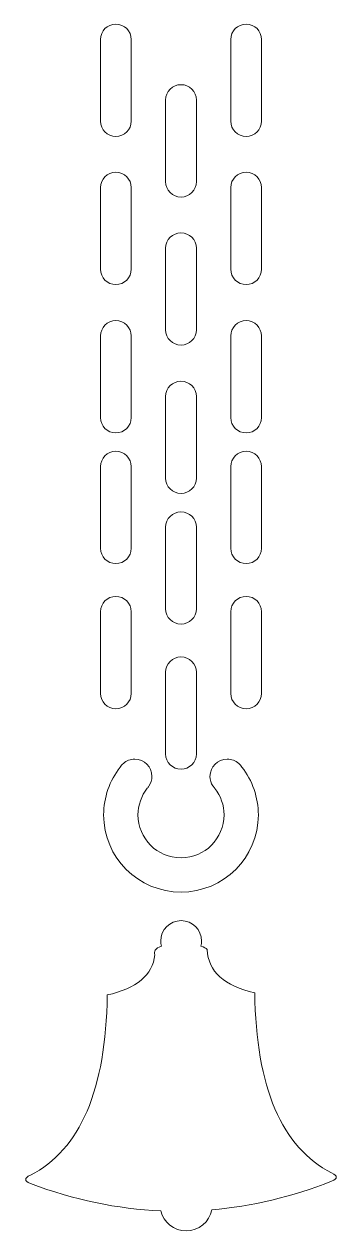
# Model space of a CAD drawing. Header units: millimetres. Extents: x -24 to 24, y -94 to 94.
import ezdxf

# ---------------------------------------------------------------- set-up
doc = ezdxf.new("R2010")
doc.units = ezdxf.units.MM
doc.header["$MEASUREMENT"] = 0
doc.layers.add('Layer 1', color=7, linetype='Continuous')

msp = doc.modelspace()

# ---------------------------------------------------------------- linework, layer by layer
at = {"layer": 'Layer 1', "color": 250, "lineweight": 20}
for points, knots in [([(-10.1581, 93.5021), (-8.8468, 93.5021), (-7.7776, 92.4332), (-7.7776, 91.1218), (-7.7776, 86.9056), (-7.7776, 82.6894), (-7.7776, 78.4732), (-7.7776, 77.1619), (-8.8466, 76.0929), (-10.1579, 76.0929), (-11.4693, 76.0929), (-12.5384, 77.1618), (-12.5384, 78.4732), (-12.5384, 82.6894), (-12.5384, 86.9056), (-12.5384, 91.1218), (-12.5384, 92.433), (-11.4693, 93.5021), (-10.1581, 93.5021)], [0, 0, 0, 0, 0.16666667, 0.16666667, 0.16666667, 0.33333333, 0.33333333, 0.33333333, 0.5, 0.5, 0.5, 0.66666667, 0.66666667, 0.66666667, 0.83333333, 0.83333333, 0.83333333, 1, 1, 1, 1]), ([(10.0153, 93.5021), (11.3266, 93.5021), (12.3957, 92.4331), (12.3957, 91.1218), (12.3957, 86.9056), (12.3957, 82.6894), (12.3957, 78.4732), (12.3957, 77.1619), (11.3267, 76.0929), (10.0154, 76.0929), (8.704, 76.0929), (7.6349, 77.1618), (7.6349, 78.4732), (7.6349, 82.6894), (7.6349, 86.9056), (7.6349, 91.1218), (7.6349, 92.4331), (8.704, 93.5021), (10.0153, 93.5021)], [0, 0, 0, 0, 0.16666667, 0.16666667, 0.16666667, 0.33333333, 0.33333333, 0.33333333, 0.5, 0.5, 0.5, 0.66666667, 0.66666667, 0.66666667, 0.83333333, 0.83333333, 0.83333333, 1, 1, 1, 1]), ([(-0.0714, 84.1194), (1.2398, 84.1194), (2.3091, 83.0505), (2.3091, 81.7392), (2.3091, 77.5229), (2.3091, 73.3067), (2.3091, 69.0904), (2.3091, 67.7791), (1.24, 66.7102), (-0.0712, 66.7102), (-1.3825, 66.7102), (-2.4516, 67.779), (-2.4516, 69.0904), (-2.4516, 73.3067), (-2.4516, 77.5229), (-2.4516, 81.7392), (-2.4516, 83.0504), (-1.3826, 84.1194), (-0.0714, 84.1194)], [0, 0, 0, 0, 0.16666667, 0.16666667, 0.16666667, 0.33333333, 0.33333333, 0.33333333, 0.5, 0.5, 0.5, 0.66666667, 0.66666667, 0.66666667, 0.83333333, 0.83333333, 0.83333333, 1, 1, 1, 1]), ([(-10.1581, 70.548), (-8.8469, 70.548), (-7.7776, 69.4791), (-7.7776, 68.1678), (-7.7776, 63.9515), (-7.7776, 59.7353), (-7.7776, 55.519), (-7.7776, 54.2078), (-8.8467, 53.1388), (-10.1579, 53.1388), (-11.4691, 53.1388), (-12.5384, 54.2077), (-12.5384, 55.519), (-12.5384, 59.7353), (-12.5384, 63.9515), (-12.5384, 68.1678), (-12.5384, 69.479), (-11.4693, 70.548), (-10.1581, 70.548)], [0, 0, 0, 0, 0.16666667, 0.16666667, 0.16666667, 0.33333333, 0.33333333, 0.33333333, 0.5, 0.5, 0.5, 0.66666667, 0.66666667, 0.66666667, 0.83333333, 0.83333333, 0.83333333, 1, 1, 1, 1]), ([(10.0153, 70.548), (11.3265, 70.548), (12.3957, 69.4791), (12.3957, 68.1678), (12.3957, 63.9515), (12.3957, 59.7353), (12.3957, 55.519), (12.3957, 54.2077), (11.3266, 53.1388), (10.0154, 53.1388), (8.7042, 53.1388), (7.6349, 54.2077), (7.6349, 55.519), (7.6349, 59.7353), (7.6349, 63.9515), (7.6349, 68.1678), (7.6349, 69.4791), (8.7041, 70.548), (10.0153, 70.548)], [0, 0, 0, 0, 0.16666667, 0.16666667, 0.16666667, 0.33333333, 0.33333333, 0.33333333, 0.5, 0.5, 0.5, 0.66666667, 0.66666667, 0.66666667, 0.83333333, 0.83333333, 0.83333333, 1, 1, 1, 1]), ([(-0.0714, 61.1652), (1.2399, 61.1652), (2.3091, 60.0964), (2.3091, 58.785), (2.3091, 54.5688), (2.3091, 50.3525), (2.3091, 46.1363), (2.3091, 44.825), (1.24, 43.7561), (-0.0712, 43.7561), (-1.3825, 43.7561), (-2.4516, 44.8249), (-2.4516, 46.1363), (-2.4516, 50.3525), (-2.4516, 54.5688), (-2.4516, 58.785), (-2.4516, 60.0962), (-1.3826, 61.1652), (-0.0714, 61.1652)], [0, 0, 0, 0, 0.16666667, 0.16666667, 0.16666667, 0.33333333, 0.33333333, 0.33333333, 0.5, 0.5, 0.5, 0.66666667, 0.66666667, 0.66666667, 0.83333333, 0.83333333, 0.83333333, 1, 1, 1, 1]), ([(-10.1581, 47.5551), (-8.8467, 47.5551), (-7.7776, 46.4861), (-7.7776, 45.1747), (-7.7776, 40.9585), (-7.7776, 36.7423), (-7.7776, 32.5261), (-7.7776, 31.2149), (-8.8466, 30.1457), (-10.1579, 30.1457), (-11.4692, 30.1457), (-12.5384, 31.2147), (-12.5384, 32.5261), (-12.5384, 36.7423), (-12.5384, 40.9585), (-12.5384, 45.1747), (-12.5384, 46.486), (-11.4694, 47.5551), (-10.1581, 47.5551)], [0, 0, 0, 0, 0.16666667, 0.16666667, 0.16666667, 0.33333333, 0.33333333, 0.33333333, 0.5, 0.5, 0.5, 0.66666667, 0.66666667, 0.66666667, 0.83333333, 0.83333333, 0.83333333, 1, 1, 1, 1]), ([(10.0153, 47.5551), (11.3267, 47.5551), (12.3957, 46.4861), (12.3957, 45.1747), (12.3957, 40.9585), (12.3957, 36.7423), (12.3957, 32.5261), (12.3957, 31.2148), (11.3267, 30.1457), (10.0154, 30.1457), (8.7041, 30.1457), (7.6349, 31.2147), (7.6349, 32.5261), (7.6349, 36.7423), (7.6349, 40.9585), (7.6349, 45.1747), (7.6349, 46.486), (8.704, 47.5551), (10.0153, 47.5551)], [0, 0, 0, 0, 0.16666667, 0.16666667, 0.16666667, 0.33333333, 0.33333333, 0.33333333, 0.5, 0.5, 0.5, 0.66666667, 0.66666667, 0.66666667, 0.83333333, 0.83333333, 0.83333333, 1, 1, 1, 1]), ([(-0.0714, 38.1724), (1.2398, 38.1724), (2.3091, 37.1035), (2.3091, 35.7922), (2.3091, 31.5759), (2.3091, 27.3597), (2.3091, 23.1434), (2.3091, 21.8321), (1.24, 20.7632), (-0.0712, 20.7632), (-1.3825, 20.7632), (-2.4516, 21.832), (-2.4516, 23.1434), (-2.4516, 27.3597), (-2.4516, 31.5759), (-2.4516, 35.7922), (-2.4516, 37.1034), (-1.3826, 38.1724), (-0.0714, 38.1724)], [0, 0, 0, 0, 0.16666667, 0.16666667, 0.16666667, 0.33333333, 0.33333333, 0.33333333, 0.5, 0.5, 0.5, 0.66666667, 0.66666667, 0.66666667, 0.83333333, 0.83333333, 0.83333333, 1, 1, 1, 1]), ([(-10.158, 27.3036), (-8.8468, 27.3036), (-7.7776, 26.2348), (-7.7776, 24.9235), (-7.7776, 20.7073), (-7.7776, 16.491), (-7.7776, 12.2748), (-7.7776, 10.9635), (-8.8466, 9.8945), (-10.1579, 9.8945), (-11.4693, 9.8945), (-12.5383, 10.9634), (-12.5383, 12.2748), (-12.5383, 16.491), (-12.5383, 20.7073), (-12.5383, 24.9235), (-12.5383, 26.2348), (-11.4692, 27.3036), (-10.158, 27.3036)], [0, 0, 0, 0, 0.16666667, 0.16666667, 0.16666667, 0.33333333, 0.33333333, 0.33333333, 0.5, 0.5, 0.5, 0.66666667, 0.66666667, 0.66666667, 0.83333333, 0.83333333, 0.83333333, 1, 1, 1, 1]), ([(10.0152, 27.3036), (11.3265, 27.3036), (12.3957, 26.2348), (12.3957, 24.9235), (12.3957, 20.7073), (12.3957, 16.491), (12.3957, 12.2748), (12.3957, 10.9635), (11.3267, 9.8945), (10.0154, 9.8945), (8.704, 9.8945), (7.6349, 10.9634), (7.6349, 12.2748), (7.6349, 16.491), (7.6349, 20.7073), (7.6349, 24.9235), (7.6349, 26.2347), (8.704, 27.3036), (10.0152, 27.3036)], [0, 0, 0, 0, 0.16666667, 0.16666667, 0.16666667, 0.33333333, 0.33333333, 0.33333333, 0.5, 0.5, 0.5, 0.66666667, 0.66666667, 0.66666667, 0.83333333, 0.83333333, 0.83333333, 1, 1, 1, 1]), ([(-0.0714, 17.9212), (1.2399, 17.9212), (2.3091, 16.8525), (2.3091, 15.5411), (2.3091, 11.3248), (2.3091, 7.1086), (2.3091, 2.8923), (2.3091, 1.5811), (1.24, 0.512), (-0.0712, 0.512), (-1.3825, 0.512), (-2.4516, 1.581), (-2.4516, 2.8923), (-2.4516, 7.1086), (-2.4516, 11.3248), (-2.4516, 15.5411), (-2.4516, 16.8524), (-1.3826, 17.9212), (-0.0714, 17.9212)], [0, 0, 0, 0, 0.16666667, 0.16666667, 0.16666667, 0.33333333, 0.33333333, 0.33333333, 0.5, 0.5, 0.5, 0.66666667, 0.66666667, 0.66666667, 0.83333333, 0.83333333, 0.83333333, 1, 1, 1, 1]), ([(-10.158, 4.815), (-8.8468, 4.815), (-7.7776, 3.7462), (-7.7776, 2.4349), (-7.7776, -1.7814), (-7.7776, -5.9977), (-7.7776, -10.214), (-7.7776, -11.5253), (-8.8467, -12.5939), (-10.1579, -12.5939), (-11.4691, -12.5939), (-12.5383, -11.5253), (-12.5383, -10.214), (-12.5383, -5.9977), (-12.5383, -1.7814), (-12.5383, 2.4349), (-12.5383, 3.7462), (-11.4692, 4.815), (-10.158, 4.815)], [0, 0, 0, 0, 0.16666667, 0.16666667, 0.16666667, 0.33333333, 0.33333333, 0.33333333, 0.5, 0.5, 0.5, 0.66666667, 0.66666667, 0.66666667, 0.83333333, 0.83333333, 0.83333333, 1, 1, 1, 1]), ([(10.0152, 4.815), (11.3265, 4.815), (12.3957, 3.7462), (12.3957, 2.4349), (12.3957, -1.7814), (12.3957, -5.9977), (12.3957, -10.214), (12.3957, -11.5253), (11.3266, -12.5939), (10.0154, -12.5939), (8.7042, -12.5939), (7.6349, -11.5253), (7.6349, -10.214), (7.6349, -5.9977), (7.6349, -1.7814), (7.6349, 2.4349), (7.6349, 3.7461), (8.704, 4.815), (10.0152, 4.815)], [0, 0, 0, 0, 0.16666667, 0.16666667, 0.16666667, 0.33333333, 0.33333333, 0.33333333, 0.5, 0.5, 0.5, 0.66666667, 0.66666667, 0.66666667, 0.83333333, 0.83333333, 0.83333333, 1, 1, 1, 1]), ([(-0.0714, -4.5674), (1.2399, -4.5674), (2.3091, -5.6362), (2.3091, -6.9476), (2.3091, -11.1639), (2.3091, -15.3801), (2.3091, -19.5964), (2.3091, -20.9076), (1.24, -21.9766), (-0.0712, -21.9766), (-1.3824, -21.9766), (-2.4516, -20.9077), (-2.4516, -19.5964), (-2.4516, -15.3801), (-2.4516, -11.1639), (-2.4516, -6.9476), (-2.4516, -5.6364), (-1.3826, -4.5674), (-0.0714, -4.5674)], [0, 0, 0, 0, 0.16666667, 0.16666667, 0.16666667, 0.33333333, 0.33333333, 0.33333333, 0.5, 0.5, 0.5, 0.66666667, 0.66666667, 0.66666667, 0.83333333, 0.83333333, 0.83333333, 1, 1, 1, 1]), ([(-5.3012, -24.9158), (-6.2278, -26.091), (-6.7305, -27.5412), (-6.7305, -29.04), (-6.7305, -32.7184), (-3.7497, -35.6992), (-0.0713, -35.6992), (3.607, -35.6992), (6.588, -32.7183), (6.588, -29.04), (6.588, -27.5506), (6.0917, -26.1088), (5.1756, -24.9373), (5.0621, -24.8208), (4.9592, -24.6939), (4.8687, -24.5586), (4.5741, -24.1186), (4.4183, -23.6035), (4.4183, -23.074), (4.4183, -21.5992), (5.6143, -20.4031), (7.0891, -20.4031), (7.7493, -20.4031), (8.3824, -20.6455), (8.8735, -21.0866), (9.0496, -21.2448), (9.2043, -21.426), (9.3329, -21.6247), (10.9984, -23.7383), (11.9038, -26.3464), (11.9038, -29.04), (11.9038, -35.6531), (6.5418, -41.015), (-0.0713, -41.015), (-6.6845, -41.015), (-12.0464, -35.6532), (-12.0464, -29.04), (-12.0464, -26.3554), (-11.1476, -23.7547), (-9.4924, -21.6453), (-9.3557, -21.4297), (-9.1886, -21.2344), (-8.9967, -21.066), (-8.5086, -20.6378), (-7.8849, -20.4031), (-7.2355, -20.4031), (-5.7607, -20.4031), (-4.5646, -21.5992), (-4.5646, -23.074), (-4.5646, -23.6166), (-4.7283, -24.1438), (-5.0366, -24.5904), (-5.1162, -24.7055), (-5.2047, -24.8145), (-5.3012, -24.9158)], [0, 0, 0, 0, 0.05555556, 0.05555556, 0.05555556, 0.11111111, 0.11111111, 0.11111111, 0.16666667, 0.16666667, 0.16666667, 0.22222222, 0.22222222, 0.22222222, 0.27777778, 0.27777778, 0.27777778, 0.33333333, 0.33333333, 0.33333333, 0.38888889, 0.38888889, 0.38888889, 0.44444444, 0.44444444, 0.44444444, 0.5, 0.5, 0.5, 0.55555556, 0.55555556, 0.55555556, 0.61111111, 0.61111111, 0.61111111, 0.66666667, 0.66666667, 0.66666667, 0.72222222, 0.72222222, 0.72222222, 0.77777778, 0.77777778, 0.77777778, 0.83333333, 0.83333333, 0.83333333, 0.88888889, 0.88888889, 0.88888889, 0.94444444, 0.94444444, 0.94444444, 1, 1, 1, 1]), ([(-0.0504, -45.4349), (1.6977, -45.4349), (3.1149, -46.8518), (3.1149, -48.6001), (3.1149, -48.8646), (3.0825, -49.1214), (3.0215, -49.3668), (3.4852, -49.5215), (3.8077, -49.7099), (3.9884, -49.9322), (4.1511, -53.3284), (6.6062, -55.5517), (11.3527, -56.602), (11.5521, -71.2899), (15.5199, -80.5989), (23.2561, -84.5298), (24.2159, -84.9937), (24.2159, -85.4282), (23.2561, -85.8324), (17.0766, -88.2498), (10.8897, -89.7228), (4.6958, -90.2508), (4.337, -92.109), (2.7013, -93.5127), (0.7382, -93.5127), (-1.1675, -93.5127), (-2.7645, -92.1902), (-3.1847, -90.4131), (-9.9142, -90.1169), (-16.6523, -88.7078), (-23.3987, -86.1856), (-24.3585, -85.7813), (-24.3585, -85.347), (-23.3987, -84.8829), (-15.6626, -80.9523), (-11.6948, -71.6429), (-11.4953, -56.9553), (-6.9659, -55.9531), (-4.4746, -53.8829), (-4.112, -50.7448), (-4.2209, -50.4694), (-4.2057, -50.224), (-4.0662, -50.0085), (-3.9082, -49.7646), (-3.5917, -49.559), (-3.1161, -49.3917), (-3.1812, -49.1388), (-3.2158, -48.8734), (-3.2158, -48.6001), (-3.2158, -46.8518), (-1.7989, -45.4349), (-0.0504, -45.4349)], [0, 0, 0, 0, 0.05882353, 0.05882353, 0.05882353, 0.11764706, 0.11764706, 0.11764706, 0.17647059, 0.17647059, 0.17647059, 0.23529412, 0.23529412, 0.23529412, 0.29411765, 0.29411765, 0.29411765, 0.35294118, 0.35294118, 0.35294118, 0.41176471, 0.41176471, 0.41176471, 0.47058824, 0.47058824, 0.47058824, 0.52941176, 0.52941176, 0.52941176, 0.58823529, 0.58823529, 0.58823529, 0.64705882, 0.64705882, 0.64705882, 0.70588235, 0.70588235, 0.70588235, 0.76470588, 0.76470588, 0.76470588, 0.82352941, 0.82352941, 0.82352941, 0.88235294, 0.88235294, 0.88235294, 0.94117647, 0.94117647, 0.94117647, 1, 1, 1, 1])]:
    msp.add_open_spline(points, degree=3, knots=knots, dxfattribs=at)

doc.saveas('drawing.dxf')
